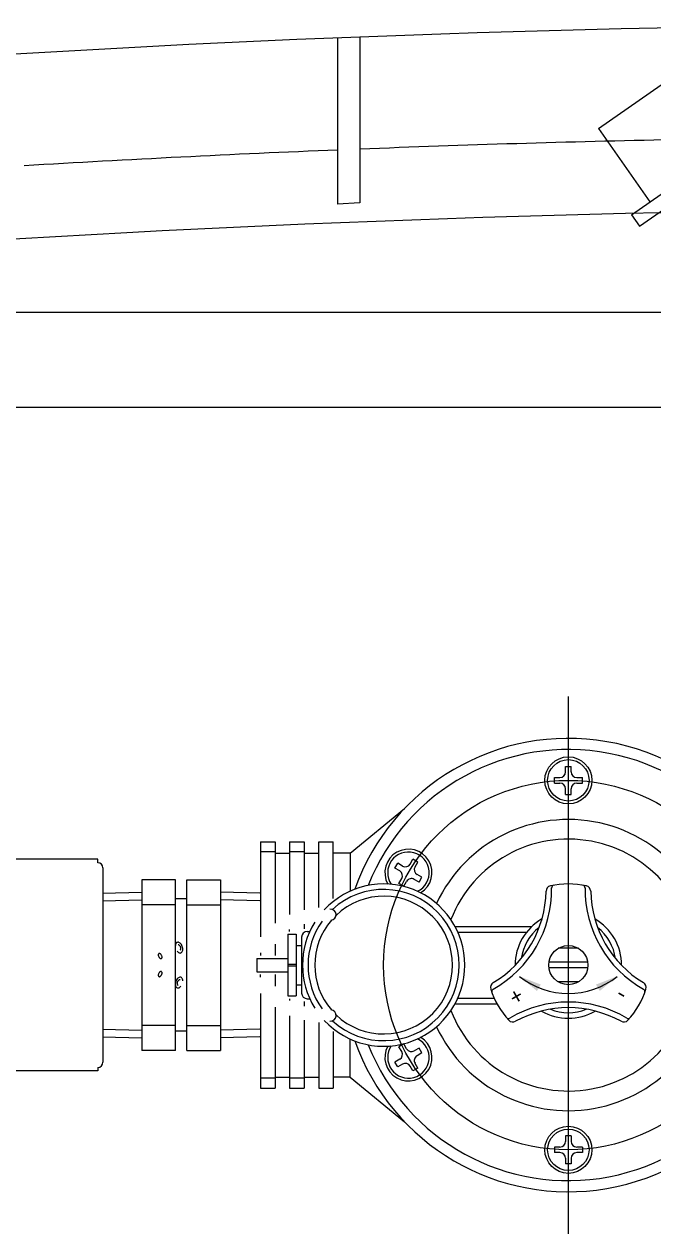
# Model space of a CAD drawing. Units: millimetres, scale not verified. Extents: x -28785 to 23890, y -3354 to 5557.
# Drawn here: x -19341.4 to -19205.1, y -2420.1 to -2157.8 of the extents above; entities that cross this region are included whole.
import ezdxf
from ezdxf.enums import TextEntityAlignment as Align

# ---------------------------------------------------------------- set-up
doc = ezdxf.new("R2010")
doc.units = ezdxf.units.MM
doc.header["$LTSCALE"] = 10
doc.layers.add('E-0', color=7, linetype='Continuous', lineweight=18)
doc.styles.add('ＭＳ ゴシック', font='')
doc.styles.get('ＭＳ ゴシック').set_extended_font_data('MS Gothic')

msp = doc.modelspace()

# ---------------------------------------------------------------- linework, layer by layer
at = {"layer": 'E-0'}
for p, q in [((-19273.4, -2160.78), (-19273.4, -2196.8)), ((-19216.81, -2180.43), (-19192.95, -2163.72)), ((-19209.65, -2199.12), (-19177.84, -2176.84)), ((-19207.91, -2201.6), (-19176.1, -2179.33)), ((-19216.81, -2180.43), (-19205.68, -2196.33)), ((-19209.65, -2199.12), (-19207.91, -2201.6)), ((-18878.96, -2220.3), (-19372.93, -2220.3)), ((-18903.84, -2240.93), (-19348.05, -2240.93)), ((-19223.37, -2420.05), (-19223.37, -2303.53)), ((-19223.97, -2319.92), (-19223.97, -2318.7)), ((-19223.97, -2318.7), (-19222.76, -2318.7)), ((-19222.76, -2319.92), (-19222.76, -2318.7)), ((-19226.4, -2321.13), (-19225.19, -2321.13)), ((-19226.4, -2322.34), (-19226.4, -2321.13)), ((-19226.4, -2322.34), (-19225.19, -2322.34)), ((-19223.97, -2324.77), (-19223.97, -2323.56)), ((-19222.76, -2324.77), (-19222.76, -2323.56)), ((-19221.55, -2321.13), (-19220.33, -2321.13)), ((-19223.97, -2324.77), (-19222.76, -2324.77)), ((-19270.7, -2337.52), (-19258.88, -2327.81)), ((-19290.12, -2335.09), (-19290.12, -2355.66)), ((-19290.12, -2335.09), (-19286.96, -2335.09)), ((-19286.96, -2335.09), (-19286.96, -2352.68)), ((-19283.81, -2335.09), (-19283.81, -2350.79)), ((-19283.81, -2335.09), (-19280.65, -2335.09)), ((-19280.65, -2335.09), (-19280.65, -2349.82)), ((-19277.5, -2349.31), (-19277.5, -2335.09)), ((-19277.5, -2335.09), (-19274.34, -2335.09)), ((-19274.34, -2347.38), (-19274.34, -2335.09)), ((-19325.43, -2338.85), (-19345.79, -2338.85)), ((-19325.43, -2339.6), (-19325.43, -2338.85)), ((-19286.96, -2337.26), (-19290.12, -2337.26)), ((-19286.96, -2337.52), (-19283.81, -2337.52)), ((-19280.65, -2337.26), (-19283.81, -2337.26)), ((-19280.65, -2337.52), (-19277.5, -2337.52)), ((-19270.7, -2337.52), (-19274.34, -2337.52)), ((-19270.7, -2337.52), (-19270.7, -2345.77)), ((-19257.67, -2339.88), (-19257.06, -2338.83)), ((-19256.01, -2339.44), (-19257.06, -2338.83)), ((-19324.32, -2340.71), (-19324.32, -2382.86)), ((-19260.98, -2340.77), (-19260.38, -2339.72)), ((-19259.93, -2341.38), (-19260.98, -2340.77)), ((-19259.33, -2340.33), (-19260.38, -2339.72)), ((-19256.62, -2340.49), (-19256.01, -2339.44)), ((-19315.87, -2343.28), (-19315.87, -2380.3)), ((-19308.54, -2343.28), (-19315.87, -2343.28)), ((-19308.54, -2380.3), (-19308.54, -2343.28)), ((-19306.11, -2343.28), (-19298.79, -2343.28)), ((-19306.11, -2380.3), (-19306.11, -2343.28)), ((-19298.79, -2343.28), (-19298.79, -2380.3)), ((-19260.1, -2344.09), (-19259.49, -2343.04)), ((-19259.04, -2344.69), (-19260.1, -2344.09)), ((-19259.04, -2344.69), (-19258.44, -2343.64)), ((-19255.73, -2343.81), (-19256.78, -2343.2)), ((-19255.12, -2342.75), (-19256.17, -2342.15)), ((-19255.73, -2343.81), (-19255.12, -2342.75)), ((-19324.41, -2346.23), (-19315.87, -2346.01)), ((-19290.24, -2346.23), (-19298.79, -2346.01)), ((-19324.41, -2347.86), (-19315.87, -2347.65)), ((-19308.54, -2348.7), (-19315.87, -2348.7)), ((-19306.11, -2347.45), (-19308.54, -2347.45)), ((-19306.11, -2348.7), (-19298.79, -2348.7)), ((-19290.24, -2347.86), (-19298.79, -2347.65)), ((-19283.81, -2354.51), (-19283.81, -2354.08)), ((-19280.65, -2352.92), (-19280.65, -2353.9)), ((-19279.99, -2354.51), (-19279.44, -2354.51)), ((-19247.94, -2353.41), (-19231.29, -2353.41)), ((-19247.34, -2354.63), (-19232.4, -2354.63)), ((-19286.96, -2357.23), (-19286.96, -2359.73)), ((-19284.23, -2355.11), (-19284.23, -2368.46)), ((-19284.23, -2355.11), (-19282.41, -2355.11)), ((-19282.41, -2355.11), (-19282.41, -2368.46)), ((-19282.41, -2357.54), (-19281.2, -2357.54)), ((-19281.2, -2355.72), (-19281.2, -2367.86)), ((-19290.12, -2359.14), (-19290.12, -2359.73)), ((-19221.18, -2358.15), (-19225.56, -2358.15)), ((-19290.91, -2360.33), (-19290.91, -2363.25)), ((-19290.91, -2360.33), (-19284.23, -2360.33)), ((-19284.23, -2361.61), (-19282.41, -2361.61)), ((-19284.23, -2361.97), (-19282.41, -2361.97)), ((-19219.16, -2361.18), (-19227.57, -2361.18)), ((-19219.16, -2362.4), (-19227.57, -2362.4)), ((-19290.91, -2363.25), (-19284.23, -2363.25)), ((-19290.12, -2364.44), (-19290.12, -2363.85)), ((-19286.96, -2363.85), (-19286.96, -2366.35)), ((-19221.18, -2365.43), (-19225.56, -2365.43)), ((-19290.12, -2367.92), (-19290.12, -2388.49)), ((-19282.41, -2366.04), (-19281.2, -2366.04)), ((-19284.23, -2368.46), (-19282.41, -2368.46)), ((-19283.81, -2369.07), (-19283.81, -2369.5)), ((-19280.65, -2369.68), (-19280.65, -2370.66)), ((-19279.99, -2369.07), (-19279.44, -2369.07)), ((-19247.94, -2370.16), (-19238.85, -2370.16)), ((-19247.34, -2368.95), (-19239.44, -2368.95)), ((-19286.96, -2370.9), (-19286.96, -2388.49)), ((-19283.81, -2372.79), (-19283.81, -2388.49)), ((-19324.41, -2375.71), (-19315.87, -2375.93)), ((-19308.54, -2374.88), (-19315.87, -2374.88)), ((-19306.11, -2374.88), (-19298.79, -2374.88)), ((-19290.24, -2375.71), (-19298.79, -2375.93)), ((-19280.65, -2373.76), (-19280.65, -2388.49)), ((-19277.5, -2374.27), (-19277.5, -2388.49)), ((-19324.41, -2377.35), (-19315.87, -2377.57)), ((-19306.11, -2376.13), (-19308.54, -2376.13)), ((-19290.24, -2377.35), (-19298.79, -2377.57)), ((-19274.34, -2376.19), (-19274.34, -2388.49)), ((-19270.7, -2386.06), (-19270.7, -2377.81)), ((-19308.54, -2380.3), (-19315.87, -2380.3)), ((-19306.11, -2380.3), (-19298.79, -2380.3)), ((-19259.04, -2378.88), (-19260.1, -2379.49)), ((-19259.49, -2380.54), (-19260.1, -2379.49)), ((-19258.44, -2379.93), (-19259.04, -2378.88)), ((-19255.73, -2379.77), (-19256.78, -2380.38)), ((-19255.12, -2380.82), (-19256.17, -2381.43)), ((-19255.12, -2380.82), (-19255.73, -2379.77)), ((-19259.93, -2382.2), (-19260.98, -2382.81)), ((-19260.38, -2383.86), (-19260.98, -2382.81)), ((-19259.33, -2383.25), (-19260.38, -2383.86)), ((-19256.01, -2384.14), (-19256.62, -2383.09)), ((-19325.43, -2384.73), (-19345.79, -2384.73)), ((-19325.43, -2383.98), (-19325.43, -2384.73)), ((-19286.96, -2386.32), (-19290.12, -2386.32)), ((-19286.96, -2386.06), (-19283.81, -2386.06)), ((-19280.65, -2386.32), (-19283.81, -2386.32)), ((-19280.65, -2386.06), (-19277.5, -2386.06)), ((-19270.7, -2386.06), (-19274.34, -2386.06)), ((-19270.7, -2386.06), (-19258.88, -2395.77)), ((-19290.12, -2388.49), (-19286.96, -2388.49)), ((-19283.81, -2388.49), (-19280.65, -2388.49)), ((-19277.5, -2388.49), (-19274.34, -2388.49)), ((-19222.76, -2398.81), (-19223.97, -2398.81)), ((-19223.97, -2398.81), (-19223.97, -2400.02)), ((-19222.76, -2398.81), (-19222.76, -2400.02)), ((-19226.4, -2401.23), (-19226.4, -2402.45)), ((-19225.19, -2401.23), (-19226.4, -2401.23)), ((-19220.33, -2401.23), (-19221.55, -2401.23)), ((-19220.33, -2401.23), (-19220.33, -2402.45)), ((-19225.19, -2402.45), (-19226.4, -2402.45)), ((-19223.97, -2403.66), (-19223.97, -2404.87)), ((-19222.76, -2404.87), (-19223.97, -2404.87)), ((-19222.76, -2403.66), (-19222.76, -2404.87)), ((-19220.33, -2402.45), (-19221.55, -2402.45))]:
    msp.add_line(p, q, dxfattribs=at)
for points in [[(-19268.55, -2160.59), (-19268.55, -2196.53), (-19273.4, -2196.8)], [(-19221.55, -2322.34), (-19220.33, -2322.34), (-19220.33, -2321.13)], [(-19308.18, -2358.8), (-19308.05, -2358.93), (-19307.91, -2359.04), (-19307.77, -2359.12), (-19307.63, -2359.16), (-19307.5, -2359.17), (-19307.37, -2359.14), (-19307.25, -2359.08), (-19307.16, -2358.98), (-19307.08, -2358.86), (-19307.02, -2358.7), (-19306.99, -2358.53), (-19306.98, -2358.34), (-19306.99, -2358.14), (-19307.03, -2357.94), (-19307.09, -2357.74), (-19307.18, -2357.54), (-19307.28, -2357.36), (-19307.4, -2357.2), (-19307.53, -2357.07), (-19307.66, -2356.96), (-19307.8, -2356.88), (-19307.94, -2356.84), (-19308.08, -2356.83), (-19308.21, -2356.86), (-19308.32, -2356.92), (-19308.42, -2357.02), (-19308.5, -2357.15), (-19308.56, -2357.3), (-19308.59, -2357.47), (-19308.6, -2357.66)], [(-19307.58, -2358.57), (-19307.53, -2358.54), (-19307.48, -2358.49), (-19307.44, -2358.43), (-19307.41, -2358.36), (-19307.4, -2358.27), (-19307.39, -2358.18), (-19307.4, -2358.08), (-19307.42, -2357.98), (-19307.45, -2357.88), (-19307.49, -2357.78), (-19307.54, -2357.69), (-19307.6, -2357.61), (-19307.66, -2357.54), (-19307.73, -2357.48), (-19307.8, -2357.44), (-19307.87, -2357.42), (-19307.93, -2357.42), (-19308, -2357.43)], [(-19306.98, -2365.22), (-19306.99, -2365.03), (-19307.02, -2364.86), (-19307.08, -2364.71), (-19307.16, -2364.59), (-19307.26, -2364.49), (-19307.38, -2364.43), (-19307.51, -2364.41), (-19307.65, -2364.42), (-19307.79, -2364.46), (-19307.93, -2364.54), (-19308.06, -2364.66), (-19308.19, -2364.79), (-19308.31, -2364.96), (-19308.41, -2365.14), (-19308.49, -2365.33), (-19308.55, -2365.54), (-19308.59, -2365.74), (-19308.6, -2365.94), (-19308.59, -2366.12), (-19308.55, -2366.3), (-19308.49, -2366.45), (-19308.41, -2366.57), (-19308.31, -2366.66), (-19308.2, -2366.72), (-19308.07, -2366.75), (-19307.93, -2366.73), (-19307.79, -2366.69), (-19307.65, -2366.61), (-19307.51, -2366.5), (-19307.38, -2366.36)], [(-19307.58, -2365.01), (-19307.64, -2364.99), (-19307.71, -2365), (-19307.78, -2365.02), (-19307.85, -2365.06), (-19307.91, -2365.12), (-19307.98, -2365.19), (-19308.04, -2365.27), (-19308.09, -2365.36), (-19308.13, -2365.45), (-19308.16, -2365.56), (-19308.18, -2365.66), (-19308.18, -2365.76), (-19308.18, -2365.85), (-19308.16, -2365.94), (-19308.14, -2366.01), (-19308.1, -2366.07), (-19308.05, -2366.12), (-19308, -2366.15)], [(-19256.01, -2384.14), (-19257.06, -2384.75), (-19257.67, -2383.69)]]:
    msp.add_lwpolyline(points, dxfattribs=at)
for points in [[(-19312.15, -2359.29), (-19312.2, -2359.32), (-19312.24, -2359.37), (-19312.27, -2359.44), (-19312.28, -2359.51), (-19312.29, -2359.6), (-19312.28, -2359.69), (-19312.25, -2359.79), (-19312.22, -2359.89), (-19312.18, -2359.98), (-19312.13, -2360.07), (-19312.07, -2360.16), (-19312, -2360.23), (-19311.93, -2360.29), (-19311.86, -2360.34), (-19311.79, -2360.38), (-19311.72, -2360.39), (-19311.66, -2360.39), (-19311.61, -2360.37), (-19311.56, -2360.34), (-19311.52, -2360.29), (-19311.49, -2360.22), (-19311.48, -2360.15), (-19311.48, -2360.06), (-19311.48, -2359.97), (-19311.51, -2359.87), (-19311.54, -2359.78), (-19311.58, -2359.68), (-19311.63, -2359.59), (-19311.69, -2359.5), (-19311.76, -2359.43), (-19311.83, -2359.37), (-19311.9, -2359.32), (-19311.97, -2359.29), (-19312.04, -2359.27), (-19312.1, -2359.27)], [(-19312.15, -2364.29), (-19312.1, -2364.31), (-19312.04, -2364.31), (-19311.97, -2364.29), (-19311.9, -2364.26), (-19311.83, -2364.21), (-19311.76, -2364.15), (-19311.69, -2364.07), (-19311.63, -2363.99), (-19311.58, -2363.9), (-19311.54, -2363.8), (-19311.51, -2363.7), (-19311.48, -2363.61), (-19311.48, -2363.51), (-19311.48, -2363.43), (-19311.49, -2363.35), (-19311.52, -2363.29), (-19311.56, -2363.24), (-19311.61, -2363.21), (-19311.66, -2363.19), (-19311.72, -2363.19), (-19311.79, -2363.2), (-19311.86, -2363.23), (-19311.93, -2363.28), (-19312, -2363.35), (-19312.07, -2363.42), (-19312.13, -2363.5), (-19312.18, -2363.6), (-19312.22, -2363.69), (-19312.25, -2363.79), (-19312.28, -2363.89), (-19312.29, -2363.98), (-19312.28, -2364.06), (-19312.27, -2364.14), (-19312.24, -2364.2), (-19312.2, -2364.25)]]:
    msp.add_lwpolyline(points, close=True, dxfattribs=at)
for centre, radius in [((-19223.37, -2321.74), 5.1), ((-19223.37, -2321.74), 4.49), ((-19223.37, -2361.79), 40.05), ((-19223.37, -2361.79), 4.25), ((-19223.37, -2401.84), 5.1), ((-19223.37, -2401.84), 4.49)]:
    msp.add_circle(centre, radius, dxfattribs=at)
for centre, radius, start, end in [((-19125.94, -5798.82), 3641.03, 86.06302, 93.93689), ((-19125.94, -5798.82), 3616.75, 91.18251, 92.25971), ((-19125.94, -5798.82), 3616.75, 92.33668, 93.41475), ((-19125.94, -5798.82), 3600.97, 86.06302, 93.93689), ((-19223.37, -2361.79), 49.15, 199.5437, 160.4563), ((-19223.37, -2361.79), 46.73, 201.6955, 158.3045), ((-19225.19, -2319.92), 1.21, 270, 0), ((-19221.55, -2319.92), 1.21, 180, 270), ((-19225.19, -2323.56), 1.21, 0, 90), ((-19221.55, -2323.56), 1.21, 90, 180), ((-19223.37, -2361.79), 31.56, 205.0374, 154.9626), ((-19258.05, -2341.76), 5.1, 301.271, 208.729), ((-19223.37, -2361.79), 27.31, 201.1467, 158.8533), ((-19258.05, -2341.76), 4.49, 296.1132, 213.8868), ((-19325.43, -2340.71), 1.12, 0, 90), ((-19260.54, -2342.43), 1.21, 330, 60), ((-19258.72, -2339.28), 1.21, 240, 330), ((-19255.57, -2341.1), 1.21, 150, 240), ((-19263.42, -2361.79), 17.6, 223.0276, 136.9724), ((-19257.39, -2344.25), 1.21, 60, 150), ((-19223.37, -2361.79), 17.6, 77.1983, 102.8017), ((-19226.39, -2345.07), 0.607, 100.2463, 180.7539), ((-19220.35, -2345.07), 0.607, 359.2461, 79.7537), ((-19263.42, -2361.79), 16.39, 227.377, 132.623), ((-19263.42, -2361.79), 14.93, 226.2426, 133.7574), ((-19251.75, -2345.4), 24.76, 299.2461, 0.7539), ((-19251.75, -2345.4), 23.54, 300.9477, 359.0523), ((-19227, -2345.81), 1.21, 102.8017, 179.0523), ((-19194.98, -2345.4), 24.76, 179.2461, 240.7539), ((-19219.74, -2345.81), 1.21, 0.9477, 77.1983), ((-19194.98, -2345.4), 23.54, 180.9477, 239.0523), ((-19274.95, -2350.87), 1.21, 275.6614, 95.6614), ((-19263.42, -2361.79), 16.39, 144.4971, 215.5029), ((-19263.42, -2361.79), 14.93, 139.339, 220.661), ((-19223.37, -2361.79), 11.53, 119.7462, 180.2538), ((-19223.37, -2361.79), 11.53, 359.7462, 60.2538), ((-19279.99, -2355.72), 1.21, 90, 180), ((-19263.42, -2361.79), 17.6, 148.0589, 211.9411), ((-19223.37, -2361.79), 10.32, 127.8523, 172.1477), ((-19223.37, -2361.79), 10.32, 7.8523, 52.1477), ((-19223.37, -2351.08), 16.88, 231.1802, 308.8198), ((-19279.99, -2367.86), 1.21, 180, 270), ((-19239.02, -2366.63), 1.21, 120.9477, 197.1983), ((-19223.37, -2361.79), 17.6, 197.1983, 222.8017), ((-19239.36, -2367.53), 0.607, 119.2461, 199.7537), ((-19223.37, -2361.79), 17.6, 317.1983, 342.8017), ((-19207.72, -2366.63), 1.21, 342.8017, 59.0523), ((-19207.38, -2367.53), 0.607, 340.2463, 60.7539), ((-19223.37, -2394.56), 24.76, 59.2461, 120.7539), ((-19274.95, -2372.71), 1.21, 264.3386, 84.3386), ((-19236.34, -2372.77), 0.607, 220.2463, 300.7539), ((-19223.37, -2394.56), 23.54, 60.9477, 119.0523), ((-19223.37, -2361.79), 11.53, 239.7462, 300.2538), ((-19223.37, -2361.79), 10.32, 247.8523, 292.1477), ((-19210.4, -2372.77), 0.607, 239.2461, 319.7537), ((-19235.39, -2372.92), 1.21, 222.8017, 299.0523), ((-19211.35, -2372.92), 1.21, 240.9477, 317.1983), ((-19258.05, -2381.81), 5.1, 151.271, 58.729), ((-19258.05, -2381.81), 4.49, 146.1132, 63.8868), ((-19260.54, -2381.15), 1.21, 300, 30), ((-19257.39, -2379.33), 1.21, 210, 300), ((-19325.43, -2382.86), 1.12, 270, 0), ((-19258.72, -2384.3), 1.21, 30, 120), ((-19255.57, -2382.48), 1.21, 120, 210), ((-19225.19, -2400.02), 1.21, 270, 0), ((-19221.55, -2400.02), 1.21, 180, 270), ((-19225.19, -2403.66), 1.21, 0, 90), ((-19221.55, -2403.66), 1.21, 90, 180)]:
    msp.add_arc(centre, radius, start, end, dxfattribs=at)
at = {"layer": 'E-0', "color": 9}
for points in [[(-19229.36, -2366.01), (-19230.18, -2367.4), (-19233.95, -2364.23)], [(-19217.38, -2366.01), (-19216.55, -2367.4), (-19212.79, -2364.23)]]:
    msp.add_solid(points, dxfattribs=at)

# ---------------------------------------------------------------- texts
at = {"layer": 'E-0', "style": 'ＭＳ ゴシック'}
for s, rotation, p in [('+', 210, (-19235.02, -2365.5)), ('-', 330, (-19214.15, -2369.7))]:
    msp.add_text(s, height=3.56, rotation=rotation, dxfattribs=at).set_placement(p, align=Align.BOTTOM_LEFT)

doc.saveas('drawing.dxf')
